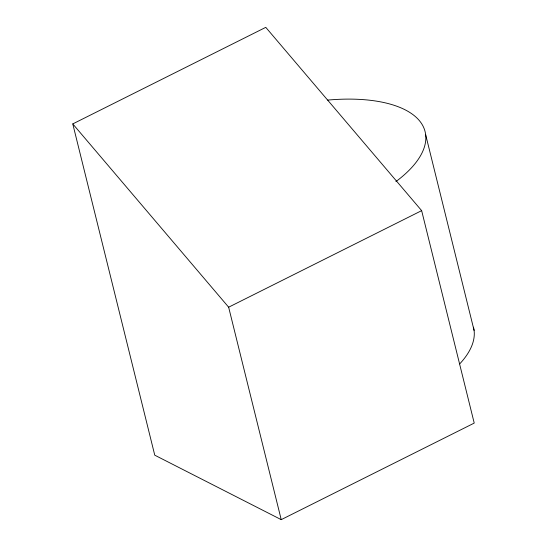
<?xml version="1.0" encoding="UTF-8"?>
<svg xmlns="http://www.w3.org/2000/svg" width="547" height="547" viewBox="0 0 547 547"><rect width="100%" height="100%" fill="white"/><g stroke="black" fill="none" stroke-linecap="round" stroke-linejoin="round"><path stroke-width="0.82" d="M72.772 123.909L265.774 27.35L421.648 210.643L474.228 423.091L281.226 519.65L154.76 455.186L72.772 123.909L228.646 307.195L281.226 519.65M228.646 307.195L421.648 210.643M425.628 134.596L474.099 330.45M473.47 327.195A129.584 57.209 -13.9 0 1 459.706 363.905M327.687 100.087A129.584 57.209 -13.9 0 1 395.905 181.59"/></g></svg>
